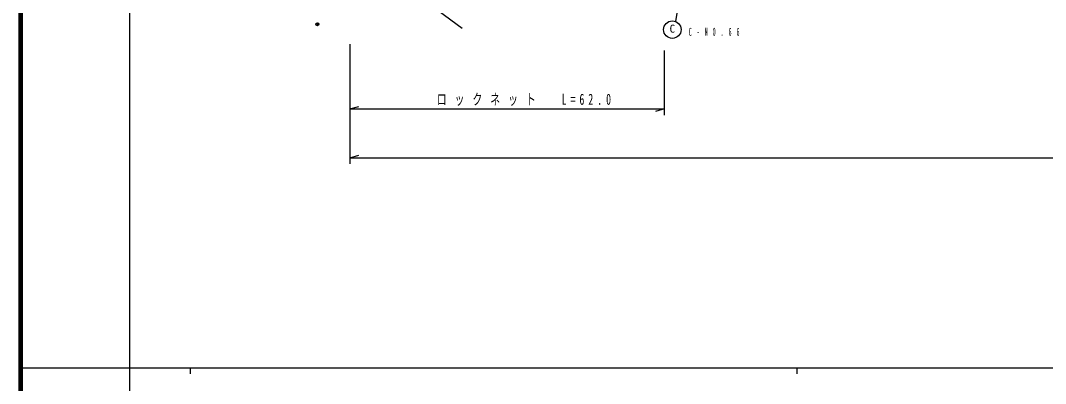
# Model space of a CAD drawing. Units: millimetres, scale not verified. Extents: x 40000 to 680000, y 20000 to 380000.
# Drawn here: x 40000 to 209009, y 202409 to 262304 of the extents above; entities that cross this region are included whole.
import ezdxf
from ezdxf.enums import TextEntityAlignment as Align

# ---------------------------------------------------------------- set-up
doc = ezdxf.new("R2010")
doc.units = ezdxf.units.MM
doc.header["$LTSCALE"] = 1000
doc.header["$PDMODE"] = 32
doc.header["$PDSIZE"] = 500
for name, color, linetype, lineweight in [('M-BGD', 7, 'Continuous', 25), ('M-TTL', 2, 'Continuous', 140), ('M-TTL-BAND', 7, 'Continuous', 25)]:
    doc.layers.add(name, color=color, linetype=linetype, lineweight=lineweight)
doc.layers.add('M-OTRS', color=6, linetype='Continuous')
doc.styles.add('ＭＳ ゴシック', font='')
doc.styles.get('ＭＳ ゴシック').set_extended_font_data('MS Gothic')

msp = doc.modelspace()

# ---------------------------------------------------------------- linework, layer by layer
at = {"layer": 'M-BGD'}
for p, q in [((151075, 280449), (147990, 262212)), ((92394, 276126), (112830, 261045)), ((94294, 258374), (94294, 238639)), ((146197, 246704), (146197, 257374)), ((94294, 247704), (95794, 248124)), ((94294, 247704), (146197, 247704)), ((146197, 247704), (144697, 247284)), ((94294, 239639), (95794, 240059)), ((94294, 239639), (428876, 239639))]:
    msp.add_line(p, q, dxfattribs=at)
msp.add_circle((147475, 260798), 1440, dxfattribs=at)
at = {"layer": 'M-OTRS'}
msp.add_point((88951, 261686), dxfattribs=at)
at = {"layer": 'M-TTL'}
msp.add_line((40000, 380000), (40000, 20000), dxfattribs=at)
at = {"layer": 'M-TTL-BAND'}
for p, q in [((58000, 370000), (58000, 20000)), ((40000, 205000), (579000, 205000)), ((68000, 205000), (68000, 204000)), ((168000, 205000), (168000, 204000))]:
    msp.add_line(p, q, dxfattribs=at)

# ---------------------------------------------------------------- texts
at = {"layer": 'M-BGD', "style": 'ＭＳ ゴシック'}
msp.add_text('C', height=1320, dxfattribs=at).set_placement((147025, 259898), align=Align.BOTTOM_LEFT)
at = {"layer": 'M-BGD', "insert": (150186, 259752), "char_height": 1320, "attachment_point": 7, "style": 'ＭＳ ゴシック'}
msp.add_mtext('\\T2.71;\\W0.45;C-NO.66', dxfattribs=at)
at = {"layer": 'M-BGD', "insert": (108636, 248204), "char_height": 1833, "attachment_point": 7, "rotation": 0.002, "style": 'ＭＳ ゴシック'}
msp.add_mtext('\\T1.81;\\W0.65;ロックネット\u3000L=62.0', dxfattribs=at)

doc.saveas('drawing.dxf')
